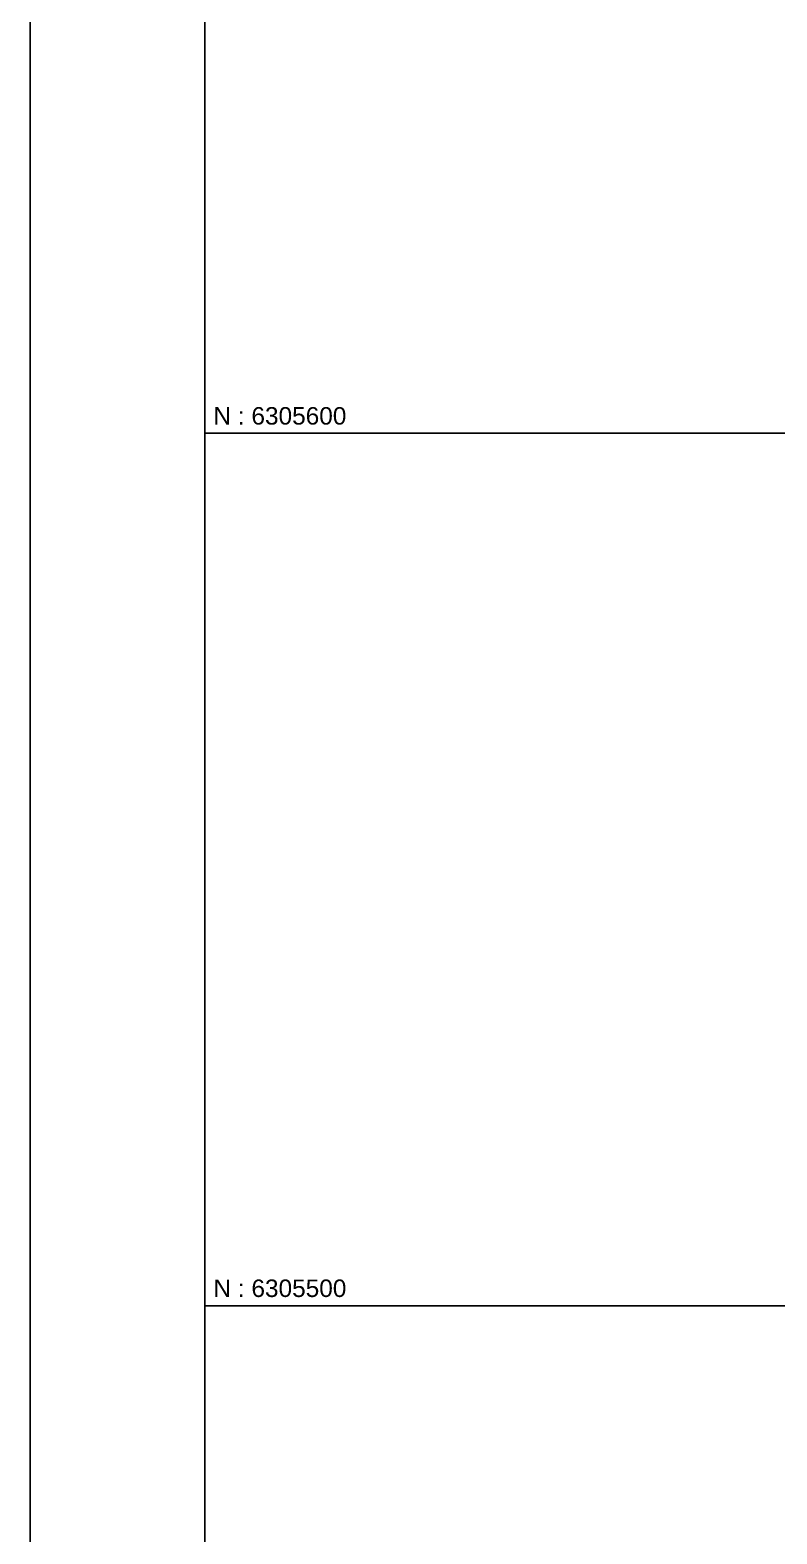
# Model space of a CAD drawing. Extents: x 352140 to 354978, y 6304672 to 6307963.
# Drawn here: x 352180 to 352265.5, y 6305473.8 to 6305646.2 of the extents above; entities that cross this region are included whole.
import ezdxf

# ---------------------------------------------------------------- set-up
doc = ezdxf.new("R2010")
doc.units = 0
doc.linetypes.add('DASHED', pattern=[19.05, 12.7, -6.35])
doc.layers.get('0').update_dxf_attribs({"linetype": 'CONTINUOUS'})
for name, color, linetype in [('-LAMINA 1_1250', 1, 'CONTINUOUS'), ('02_Geo ext_Acotamiento', 7, 'CONTINUOUS'), ('1-coordenadas', 8, 'CONTINUOUS')]:
    doc.layers.add(name, color=color, linetype=linetype)
doc.styles.add('A', font='arial.ttf', dxfattribs={"height": 2})
doc.styles.add('ROMANS', font='romans.shx', dxfattribs={"width": 0.75})
doc.dimstyles.new('Principal', dxfattribs={"dimscale": 0, "dimtxt": 2, "dimasz": 2, "dimexe": 1, "dimexo": 1, "dimtad": 1, "dimrnd": 0.05, "dimzin": 1, "dimtxsty": 'ROMANS', "dimcen": 2.5, "dimclrt": 2, "dimaunit": 2, "dimadec": 0, "dimazin": 0, "dimtfac": 1, "dimtmove": 0, "dimatfit": 3, "dimfxl": 1, "dimfxlon": 1, "dimarcsym": 0})

# ---------------------------------------------------------------- blocks, each defined once
blk = doc.blocks.new('COORDENADAS')
at = {"layer": '-LAMINA 1_1250'}
blk.add_lwpolyline([(0, 0), (1436.25, 0), (1436.25, -923.479), (0, -923.479)], close=True, dxfattribs=at)
at = {"layer": '1-coordenadas'}
for p, q in [((20, -900.625), (20, -0.625)), ((20, -600.625), (1420, -600.625)), ((20, -700.625), (1420, -700.625))]:
    blk.add_line(p, q, dxfattribs=at)
at = {"layer": '1-coordenadas', "style": 'A'}
for s, p in [('N : 6305600', (21, -599.625)), ('N : 6305500', (21, -699.625))]:
    blk.add_text(s, height=2, dxfattribs=at).set_placement(p)
blk = doc.blocks.new('*D1307')
at = {"layer": '02_Geo ext_Acotamiento', "color": 0, "lineweight": -2, "transparency": 16777216}
blk.add_line((352308.18, 6305564.95), (352314.2, 6305565.6), dxfattribs=at)
at = {"layer": '02_Geo ext_Acotamiento', "color": 0, "transparency": 16777216}
blk.add_solid([(352314.18, 6305565.77), (352314.22, 6305565.44), (352315.19, 6305565.71)], dxfattribs=at)
at = {"layer": '02_Geo ext_Acotamiento', "color": 2, "transparency": 16777216, "insert": (352310.6, 6305566.12), "char_height": 1, "attachment_point": 5, "rotation": 6.1851, "style": 'ROMANS'}
blk.add_mtext('R102,05', dxfattribs=at)
blk = doc.blocks.new('*D1310')
at = {"layer": '02_Geo ext_Acotamiento', "color": 0, "lineweight": -2, "transparency": 16777216}
blk.add_line((352306.43, 6305575.49), (352312.34, 6305576.81), dxfattribs=at)
at = {"layer": '02_Geo ext_Acotamiento', "color": 0, "transparency": 16777216}
blk.add_solid([(352312.31, 6305576.98), (352312.38, 6305576.65), (352313.32, 6305577.03)], dxfattribs=at)
at = {"layer": '02_Geo ext_Acotamiento', "color": 2, "transparency": 16777216, "insert": (352308.7, 6305576.93), "char_height": 1, "attachment_point": 5, "rotation": 12.6323, "style": 'ROMANS'}
blk.add_mtext('R102,05', dxfattribs=at)

msp = doc.modelspace()

# ---------------------------------------------------------------- block references
at = {"color": 252, "linetype": 'DASHED'}
msp.add_blockref('COORDENADAS', (352180, 6306200.625), dxfattribs=at)

# ---------------------------------------------------------------- dimensions: what is measured, and where the dimension line sits
at = {"layer": '02_Geo ext_Acotamiento'}
for mpoint, picture, middle in [((352313.317, 6305577.033), '*D1310', (352308.9, 6305576.044)), ((352315.194, 6305565.709), '*D1307', (352310.693, 6305565.222))]:
    dim = msp.add_radius_dim(center=(352213.724, 6305554.713), mpoint=mpoint, dimstyle='Principal', override={"dimscale": 0, "dimfxl": 0.22}, dxfattribs=at)
    dim.commit()
    dim.dimension.update_dxf_attribs({"geometry": picture, "text_midpoint": middle, "dimtype": 164})

doc.saveas('drawing.dxf')
